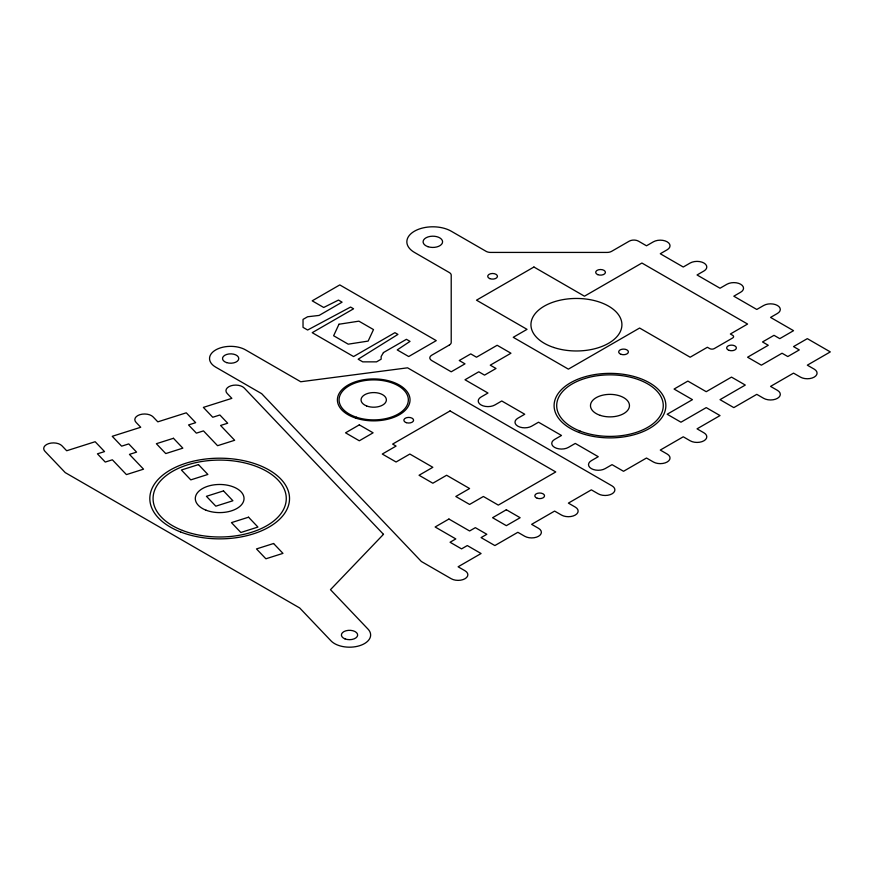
<?xml version="1.0" encoding="UTF-8"?>
<svg xmlns="http://www.w3.org/2000/svg" width="874" height="874" viewBox="0 0 874 874"><rect width="100%" height="100%" fill="white"/><g stroke="black" fill="none" stroke-linecap="round" stroke-linejoin="round"><path stroke-width="1.31" d="M338.97 324.243L333.628 335.747L348.223 344.17L368.151 341.089L373.493 329.585L358.908 321.162L338.97 324.243M383.446 352.572L381.14 356.548L381.14 359.203L376.552 361.858L362.765 361.858L358.165 359.203L397.932 334.403L394.928 332.677L353.577 356.548L312.215 332.677L353.577 308.795L350.572 307.058L307.626 330.022L303.027 327.368L303.027 319.403L307.626 316.759L319.108 315.427L342.084 302.164L338.478 300.077L323.708 307.473L312.204 300.831L339.778 284.913L436.268 340.62L408.704 356.537L397.222 349.917L410.026 341.384L406.421 339.309L383.446 352.572M383.478 534.331L330.481 589.666L368.03 629.127A21.118 12.192 0 0 1 359.695 645.678A21.118 12.192 0 0 1 331.017 640.871L299.716 607.987L65.244 472.616L44.902 451.235A9.745 5.626 0 0 1 48.747 443.599A9.745 5.626 0 0 1 61.988 445.816L66.686 450.755L95.157 441.72L104.541 451.585L97.429 453.835L105.251 462.062L112.364 459.8L126.446 474.604L143.533 469.174L129.45 454.382L136.573 452.12L128.751 443.905L121.628 446.166L112.243 436.301L140.725 427.266L136.027 422.339A9.745 5.626 0 0 1 139.873 414.691A9.745 5.626 0 0 1 153.114 416.909L157.812 421.847L186.282 412.812L195.667 422.677L188.555 424.939L196.377 433.154L203.489 430.893L217.571 445.696L234.658 440.278L220.576 425.474L227.699 423.224L219.877 414.997L212.753 417.259L203.369 407.393L231.85 398.358L227.153 393.431A9.745 5.626 0 0 1 230.998 385.784A9.745 5.626 0 0 1 244.239 388.012L383.478 534.331M533.927 267.018L476.494 300.175L527.033 329.356L513.246 337.309L568.384 369.145L639.615 328.034L690.154 357.215L707.383 347.262L709.688 348.584A3.245 1.879 0 0 0 714.276 348.584L732.652 337.976A3.245 1.879 0 0 0 732.652 335.321L730.358 333.999L747.587 324.046L641.909 263.03L584.466 296.199L533.927 267.018M449.312 345.044L431.69 355.226A6.5 3.747 0 0 0 431.69 360.525L451.213 371.8L465.001 363.846L459.254 360.525L470.747 353.894L476.494 357.215L497.164 345.274L510.951 353.227L490.27 365.168L496.017 368.489L484.535 375.121L478.788 371.8L465.001 379.764L487.976 393.027L481.082 397.004A9.745 5.626 0 0 0 481.082 404.968A9.745 5.626 0 0 0 494.87 404.968L501.763 400.98L524.739 414.243L517.845 418.231A9.745 5.626 0 0 0 517.845 426.184A9.745 5.626 0 0 0 531.632 426.184L538.526 422.208L561.49 435.471L554.608 439.447A9.745 5.626 0 0 0 554.608 447.412A9.745 5.626 0 0 0 568.384 447.412L575.278 443.424L598.253 456.698L591.359 460.674A9.745 5.626 0 0 0 591.359 468.628A9.745 5.626 0 0 0 605.147 468.628L612.04 464.651L623.523 471.283L646.498 458.02L653.391 461.996A9.745 5.626 0 0 0 667.179 461.996A9.745 5.626 0 0 0 667.179 454.043L660.285 450.066L683.26 436.792L690.154 440.78A9.745 5.626 0 0 0 703.941 440.78A9.745 5.626 0 0 0 703.941 432.816L697.048 428.839L720.023 415.576L706.236 407.612L680.966 422.208L667.179 414.243L692.448 399.658L674.072 389.05L687.86 381.086L706.236 391.694L731.505 377.109L745.293 385.063L720.023 399.658L733.81 407.612L756.786 394.349L763.668 398.326A9.745 5.626 0 0 0 777.456 398.326A9.745 5.626 0 0 0 777.456 390.372L770.562 386.395L793.537 373.132L800.431 377.109A9.745 5.626 0 0 0 814.218 377.109A9.745 5.626 0 0 0 814.218 369.145L807.325 365.168L830.3 351.905L807.325 338.642L793.537 346.596L799.284 349.917L787.802 356.548L782.055 353.227L761.374 365.168L747.587 357.215L768.268 345.274L762.521 341.952L774.014 335.321L779.761 338.642L793.537 330.678L770.562 317.415L777.456 313.438A9.745 5.626 0 0 0 777.456 305.485A9.745 5.626 0 0 0 763.668 305.485L756.786 309.462L733.81 296.199L740.693 292.211A9.745 5.626 0 0 0 740.693 284.258A9.745 5.626 0 0 0 726.917 284.258L720.023 288.234L697.048 274.971L703.941 270.995A9.745 5.626 0 0 0 703.941 263.03A9.745 5.626 0 0 0 690.154 263.03L683.26 267.018L660.285 253.744L667.179 249.767A9.745 5.626 0 0 0 667.179 241.814A9.745 5.626 0 0 0 653.391 241.814L646.498 245.791L638.457 241.148A6.5 3.747 0 0 0 629.269 241.148L611.647 251.319A6.5 3.747 0 0 1 607.048 252.422L490.664 252.422A6.5 3.747 0 0 1 486.075 251.319L451.213 231.195A25.991 15.011 0 0 0 414.462 231.195A25.991 15.011 0 0 0 414.462 252.422L449.312 272.546A6.5 3.747 0 0 1 451.213 275.201L451.213 342.389A6.5 3.747 0 0 1 449.312 345.044M359.312 424.862L345.536 432.816L359.312 440.78L373.1 432.816L359.312 424.862M450.066 410.933L392.634 444.09L396.075 446.079L382.288 454.043L396.075 461.996L409.862 454.043L432.838 467.306L419.05 475.259L432.838 483.224L446.625 475.259L469.6 488.533L455.813 496.487L469.6 504.44L483.377 496.487L498.311 505.106L555.755 471.949L450.066 410.933M448.919 519.036L435.132 526.989L455.813 538.93L450.066 542.251L461.559 548.883L467.295 545.562L481.082 553.526L458.107 566.789L465.001 570.766A9.745 5.626 0 0 1 465.001 578.73A9.745 5.626 0 0 1 451.213 578.73L421.344 561.479L261.676 393.682L215.725 367.156A21.118 12.192 0 0 1 215.725 349.917A21.118 12.192 0 0 1 245.594 349.917L300.732 381.752L407.568 367.823L612.04 485.878A9.745 5.626 0 0 1 612.04 493.832A9.745 5.626 0 0 1 598.253 493.832L591.359 489.855L568.384 503.118L575.278 507.095A9.745 5.626 0 0 1 575.278 515.059A9.745 5.626 0 0 1 561.49 515.059L554.608 511.082L531.632 524.345L538.526 528.322A9.745 5.626 0 0 1 538.526 536.275A9.745 5.626 0 0 1 524.739 536.275L517.845 532.299L494.87 545.562L481.082 537.608L486.829 534.287L475.336 527.656L469.6 530.977L448.919 519.036M506.352 509.75L492.575 517.714L506.352 525.667L520.139 517.714L506.352 509.75M173.456 438.289L156.37 443.708L165.754 453.573L182.841 448.154L173.456 438.289M198.485 464.597L181.399 470.015L190.783 479.881L207.87 474.451L198.485 464.597M223.515 490.893L206.428 496.312L215.812 506.177L232.899 500.758L223.515 490.893M248.544 517.2L231.457 522.619L240.853 532.485L257.939 527.066L248.544 517.2M273.584 543.508L256.497 548.927L265.882 558.792L282.968 553.373L273.584 543.508M206.056 510.208A24.374 14.071 0 0 0 243.977 499.502A24.374 14.071 0 0 0 208.962 485.9A24.374 14.071 0 0 0 206.056 510.208M182.48 530.442A66.61 38.456 0 0 0 286.115 501.184A66.61 38.456 0 0 0 190.412 463.996A66.61 38.456 0 0 0 182.48 530.442M180.667 531.993A69.854 40.335 0 0 0 289.36 501.315A69.854 40.335 0 0 0 188.981 462.302A69.854 40.335 0 0 0 180.667 531.993M344.99 638.883A8.128 4.687 0 0 0 357.63 635.322A8.128 4.687 0 0 0 345.951 630.788A8.128 4.687 0 0 0 344.99 638.883M226.595 362.601A8.128 4.687 0 0 0 238.777 358.537A8.128 4.687 0 0 0 226.595 354.473A8.128 4.687 0 0 0 226.595 362.601M427.965 246.687A9.745 5.626 0 0 0 442.583 241.814A9.745 5.626 0 0 0 427.965 236.941A9.745 5.626 0 0 0 427.965 246.687M537.237 498.256A4.873 2.819 0 0 0 544.546 495.82A4.873 2.819 0 0 0 537.237 493.384A4.873 2.819 0 0 0 537.237 498.256M406.279 422.655A4.873 2.819 0 0 0 413.588 420.219A4.873 2.819 0 0 0 406.279 417.783A4.873 2.819 0 0 0 406.279 422.655M489.844 278.631A4.873 2.819 0 0 0 497.437 276.501A4.873 2.819 0 0 0 490.445 273.77A4.873 2.819 0 0 0 489.844 278.631M621.086 354.341A4.873 2.819 0 0 0 628.406 351.905A4.873 2.819 0 0 0 621.086 349.469A4.873 2.819 0 0 0 621.086 354.341M729.069 350.365A4.873 2.819 0 0 0 736.378 347.928A4.873 2.819 0 0 0 729.069 345.492A4.873 2.819 0 0 0 729.069 350.365M597.816 274.654A4.873 2.819 0 0 0 605.409 272.524A4.873 2.819 0 0 0 598.428 269.793A4.873 2.819 0 0 0 597.816 274.654M553.69 347.459A45.492 26.264 0 0 0 621.917 324.713A45.492 26.264 0 0 0 553.69 301.967A45.492 26.264 0 0 0 553.69 347.459M578.654 432.346A55.881 32.262 0 0 0 665.715 407.929A55.881 32.262 0 0 0 585.558 376.607A55.881 32.262 0 0 0 578.654 432.346M580.107 431.101A53.281 30.765 0 0 0 663.126 407.819A53.281 30.765 0 0 0 586.694 377.95A53.281 30.765 0 0 0 580.107 431.101M600.22 415.368A19.49 11.253 0 0 0 629.466 405.623A19.49 11.253 0 0 0 600.22 395.878A19.49 11.253 0 0 0 600.22 415.368M355.554 418.056A36.326 20.976 0 0 0 410.037 399.888A36.326 20.976 0 0 0 355.554 381.73A36.326 20.976 0 0 0 355.554 418.056M356.395 417.204A34.632 19.993 0 0 0 408.344 399.888A34.632 19.993 0 0 0 356.395 382.572A34.632 19.993 0 0 0 356.395 417.204M366.61 405.951A12.673 7.32 0 0 0 386.352 400.412A12.673 7.32 0 0 0 368.173 393.311A12.673 7.32 0 0 0 366.61 405.951"/></g></svg>
